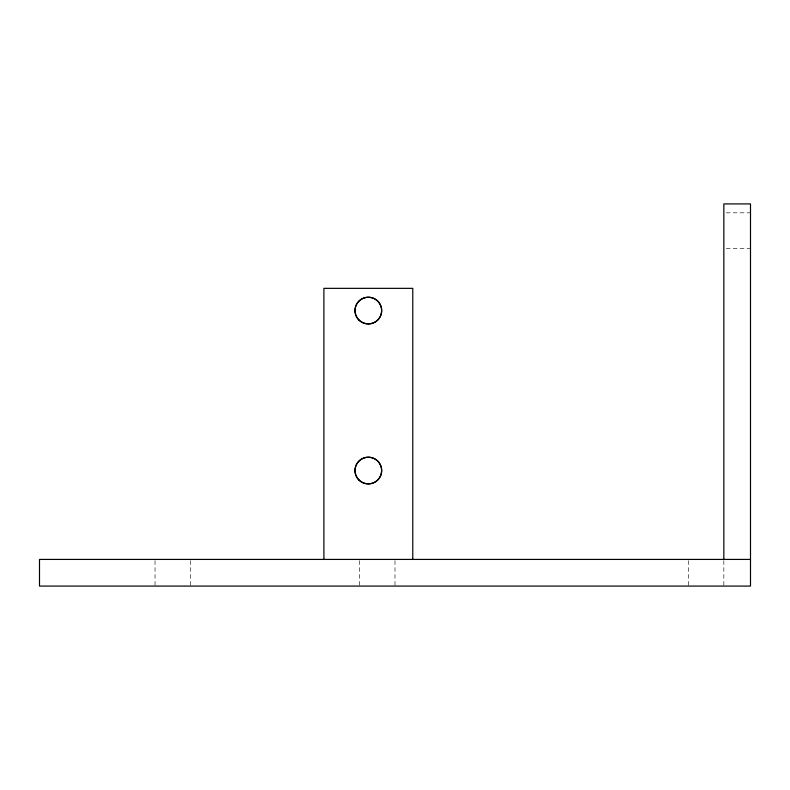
<?xml version="1.0" encoding="UTF-8"?>
<svg xmlns="http://www.w3.org/2000/svg" width="790" height="790" viewBox="0 0 790 790"><rect width="100%" height="100%" fill="white"/><g stroke="black" fill="none" stroke-linecap="round" stroke-linejoin="round"><path stroke-width="0.59" stroke-dasharray="3.95 2.96" d="M726.257 212.806L750.5 212.806M726.257 248.356L750.5 248.356M723.837 560.633L723.837 586.081M688.288 560.633L688.288 586.081M395 560.633L395 586.081M359.45 560.633L359.45 586.081M190.588 560.633L190.588 586.081M155.037 560.633L155.037 586.081"/><path stroke-width="1.19" d="M750.5 559.419L39.5 559.419L39.5 586.081L750.5 586.081L750.5 203.919L723.837 203.919L723.837 559.419M412.775 559.419L412.775 288.35L323.9 288.35L323.9 559.419M358.907 319.999A13.331 13.331 0 0 0 381.215 314.015A13.331 13.331 0 0 0 364.891 297.692A13.331 13.331 0 0 0 358.907 319.999M361.672 482.088A13.331 13.331 0 0 0 381.669 470.544A13.331 13.331 0 0 0 361.672 459A13.331 13.331 0 0 0 361.672 482.088M358.907 479.974A13.331 13.331 0 0 0 381.215 473.99A13.331 13.331 0 0 0 364.891 457.667A13.331 13.331 0 0 0 358.907 479.974M361.672 322.113A13.331 13.331 0 0 0 381.669 310.569A13.331 13.331 0 0 0 361.672 299.025A13.331 13.331 0 0 0 361.672 322.113"/></g></svg>
